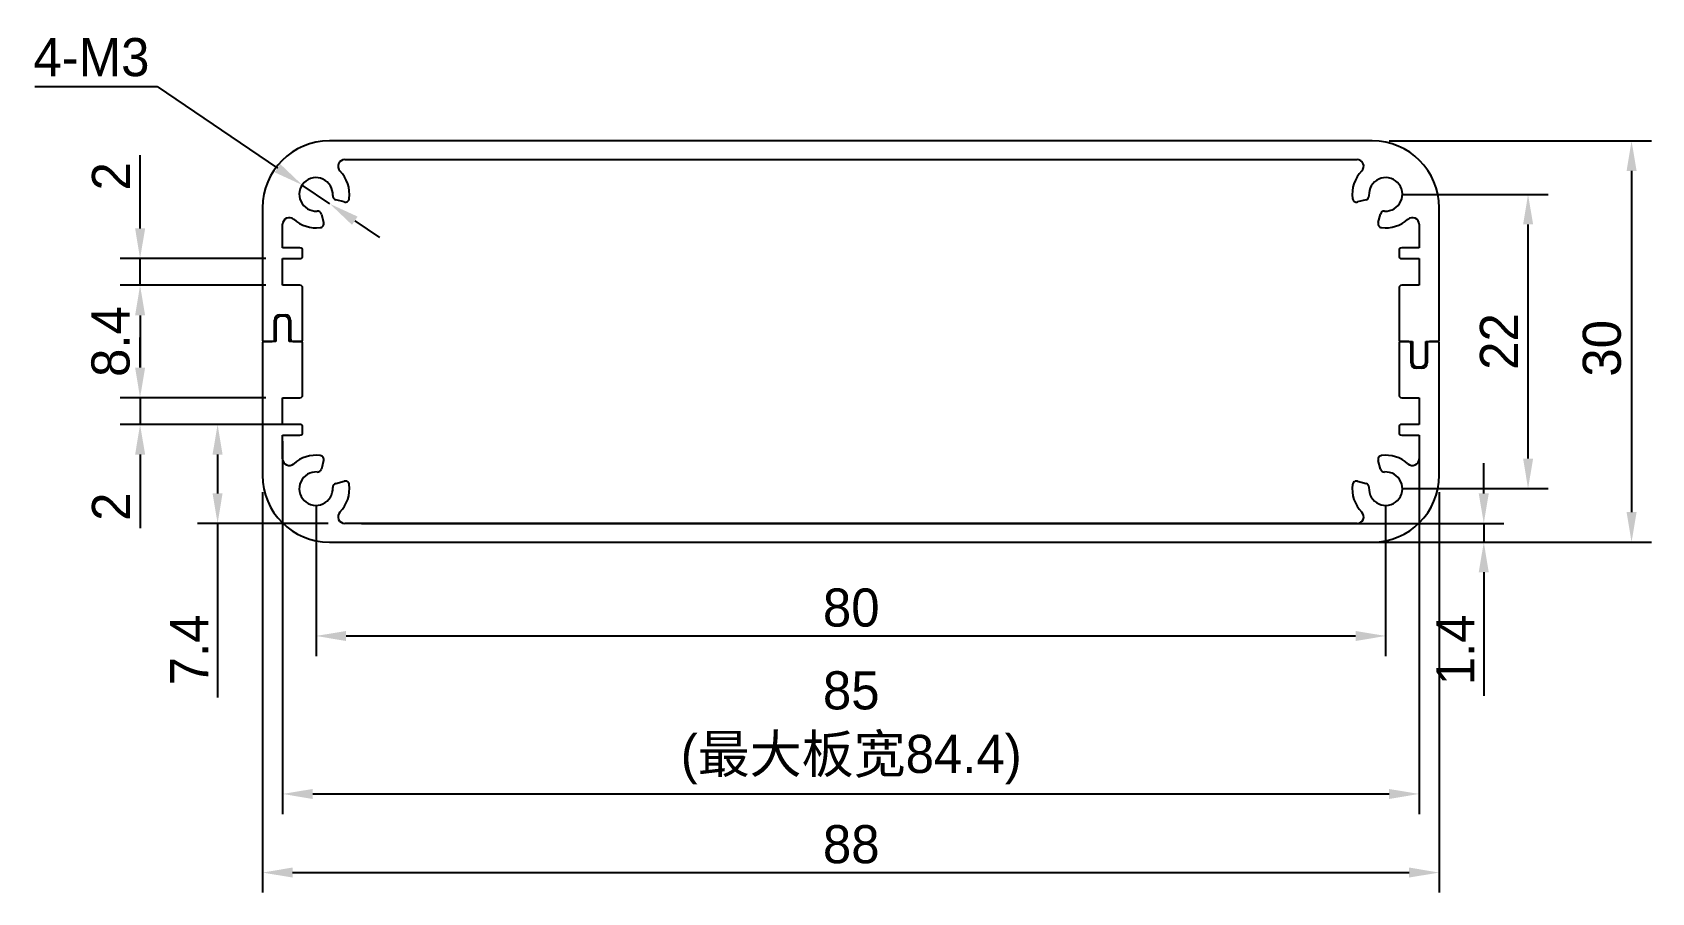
# Model space of a CAD drawing. Header units: millimetres. Extents: x 18853 to 18974, y -3973 to -3909.
import ezdxf

# ---------------------------------------------------------------- set-up
doc = ezdxf.new("R2010")
doc.units = ezdxf.units.MM
doc.header["$LTSCALE"] = 0.5
doc.header["$PDMODE"] = 35
for name, color, linetype, lineweight in [('3标注', 30, 'Continuous', 9), ('标注线', 7, 'Continuous', 13), ('粗实线', 7, 'Continuous', 25)]:
    doc.layers.add(name, color=color, linetype=linetype, lineweight=lineweight)
doc.styles.get("Standard").update_dxf_attribs({"font": ''})
doc.styles.get('Standard').set_extended_font_data('思源黑体 Normal')
doc.dimstyles.new('1比1 文字2.85', dxfattribs={"dimtxt": 2.85, "dimasz": 2.25, "dimexe": 1.5, "dimexo": 1.25, "dimgap": 0.7, "dimtad": 1, "dimdec": 1, "dimdsep": 46, "dimtxsty": 'Standard', "dimcen": 1.8, "dimadec": 0, "dimazin": 0, "dimtfac": 1, "dimtdec": 1, "dimtmove": 0, "dimatfit": 3, "dimfxl": 1, "dimarcsym": 0})
doc.dimstyles.new('1比1 文字2.85直径', dxfattribs={"dimtxt": 2.85, "dimasz": 2.25, "dimexe": 1.5, "dimexo": 1.25, "dimgap": 0.7, "dimtad": 1, "dimtih": 1, "dimtoh": 1, "dimdec": 1, "dimdsep": 46, "dimtxsty": 'Standard', "dimcen": 1.8, "dimadec": 0, "dimazin": 0, "dimtfac": 1, "dimtdec": 1, "dimtmove": 0, "dimatfit": 3, "dimfxl": 1, "dimarcsym": 0})

# ---------------------------------------------------------------- blocks, each defined once
blk = doc.blocks.new('*D81')
at = {"layer": 'Defpoints', "color": 0, "ltscale": 0.1}
for p in [(18869.91, -3942.19), (18957.91, -3942.19), (18957.91, -3971.89)]:
    blk.add_point(p, dxfattribs=at)
at = {"layer": '标注线', "color": 0, "lineweight": -2, "ltscale": 0.1}
for p, q in [((18869.91, -3943.44), (18869.91, -3973.39)), ((18957.91, -3943.44), (18957.91, -3973.39)), ((18872.16, -3971.89), (18955.66, -3971.89))]:
    blk.add_line(p, q, dxfattribs=at)
at = {"layer": '标注线', "color": 0, "ltscale": 0.1}
for points in [[(18872.16, -3971.51), (18872.16, -3972.26), (18869.91, -3971.89)], [(18955.66, -3971.51), (18955.66, -3972.26), (18957.91, -3971.89)]]:
    blk.add_solid(points, dxfattribs=at)
at = {"layer": '标注线', "color": 0, "ltscale": 0.1, "insert": (18913.94, -3968.34), "char_height": 2.85, "attachment_point": 2}
blk.add_mtext('88', dxfattribs=at)
blk = doc.blocks.new('*D82')
at = {"layer": 'Defpoints', "color": 0, "ltscale": 0.1}
for p in [(18952.91, -3917.19), (18952.91, -3947.19), (18972.3, -3947.19)]:
    blk.add_point(p, dxfattribs=at)
at = {"layer": '标注线', "color": 0, "lineweight": -2, "ltscale": 0.1}
for p, q in [((18954.16, -3917.19), (18973.8, -3917.19)), ((18972.3, -3919.44), (18972.3, -3944.94)), ((18954.16, -3947.19), (18973.8, -3947.19))]:
    blk.add_line(p, q, dxfattribs=at)
at = {"layer": '标注线', "color": 0, "ltscale": 0.1}
for points in [[(18971.93, -3919.44), (18972.68, -3919.44), (18972.3, -3917.19)], [(18971.93, -3944.94), (18972.68, -3944.94), (18972.3, -3947.19)]]:
    blk.add_solid(points, dxfattribs=at)
at = {"layer": '标注线', "color": 0, "ltscale": 0.1, "insert": (18968.65, -3932.7), "char_height": 2.85, "attachment_point": 2, "rotation": 90}
blk.add_mtext('30', dxfattribs=at)
blk = doc.blocks.new('*D83')
at = {"layer": 'Defpoints', "color": 0, "ltscale": 0.1}
for p in [(18860.75, -3936.39), (18871.41, -3936.39), (18871.41, -3938.39)]:
    blk.add_point(p, dxfattribs=at)
at = {"layer": '标注线', "color": 0, "lineweight": -2, "ltscale": 0.1}
for p, q in [((18860.75, -3934.14), (18860.75, -3931.89)), ((18870.16, -3936.39), (18859.25, -3936.39)), ((18860.75, -3936.39), (18860.75, -3938.39)), ((18870.16, -3938.39), (18859.25, -3938.39)), ((18860.75, -3940.64), (18860.75, -3946.14))]:
    blk.add_line(p, q, dxfattribs=at)
at = {"layer": '标注线', "color": 0, "ltscale": 0.1}
for points in [[(18860.38, -3934.14), (18861.13, -3934.14), (18860.75, -3936.39)], [(18860.38, -3940.64), (18861.13, -3940.64), (18860.75, -3938.39)]]:
    blk.add_solid(points, dxfattribs=at)
at = {"layer": '标注线', "color": 0, "ltscale": 0.1, "insert": (18857.15, -3944.54), "char_height": 2.85, "attachment_point": 2, "rotation": 90}
blk.add_mtext('2', dxfattribs=at)
blk = doc.blocks.new('*D84')
at = {"layer": 'Defpoints', "color": 0, "ltscale": 0.1}
for p in [(18871.41, -3927.99), (18860.75, -3936.39), (18871.41, -3936.39)]:
    blk.add_point(p, dxfattribs=at)
at = {"layer": '标注线', "color": 0, "lineweight": -2, "ltscale": 0.1}
for p, q in [((18870.16, -3927.99), (18859.25, -3927.99)), ((18860.75, -3930.24), (18860.75, -3934.14)), ((18870.16, -3936.39), (18859.25, -3936.39))]:
    blk.add_line(p, q, dxfattribs=at)
at = {"layer": '标注线', "color": 0, "ltscale": 0.1}
for points in [[(18860.38, -3930.24), (18861.13, -3930.24), (18860.75, -3927.99)], [(18860.38, -3934.14), (18861.13, -3934.14), (18860.75, -3936.39)]]:
    blk.add_solid(points, dxfattribs=at)
at = {"layer": '标注线', "color": 0, "ltscale": 0.1, "insert": (18857.11, -3932.19), "char_height": 2.85, "attachment_point": 2, "rotation": 90}
blk.add_mtext('8.4', dxfattribs=at)
blk = doc.blocks.new('*D85')
at = {"layer": 'Defpoints', "color": 0, "ltscale": 0.1}
for p in [(18860.75, -3925.99), (18871.41, -3925.99), (18871.41, -3927.99)]:
    blk.add_point(p, dxfattribs=at)
at = {"layer": '标注线', "color": 0, "lineweight": -2, "ltscale": 0.1}
for p, q in [((18860.75, -3923.74), (18860.75, -3918.25)), ((18870.16, -3925.99), (18859.25, -3925.99)), ((18860.75, -3927.99), (18860.75, -3925.99)), ((18870.16, -3927.99), (18859.25, -3927.99)), ((18860.75, -3930.24), (18860.75, -3932.49))]:
    blk.add_line(p, q, dxfattribs=at)
at = {"layer": '标注线', "color": 0, "ltscale": 0.1}
for points in [[(18860.38, -3923.74), (18861.13, -3923.74), (18860.75, -3925.99)], [(18860.38, -3930.24), (18861.13, -3930.24), (18860.75, -3927.99)]]:
    blk.add_solid(points, dxfattribs=at)
at = {"layer": '标注线', "color": 0, "ltscale": 0.1, "insert": (18857.15, -3919.84), "char_height": 2.85, "attachment_point": 2, "rotation": 90}
blk.add_mtext('2', dxfattribs=at)
blk = doc.blocks.new('*D86')
at = {"layer": 'Defpoints', "color": 0, "ltscale": 0.1}
for p in [(18872.71, -3938.39), (18866.55, -3945.79), (18876.06, -3945.79)]:
    blk.add_point(p, dxfattribs=at)
at = {"layer": '标注线', "color": 0, "lineweight": -2, "ltscale": 0.1}
for p, q in [((18871.46, -3938.39), (18865.05, -3938.39)), ((18866.55, -3940.64), (18866.55, -3943.54)), ((18874.81, -3945.79), (18865.05, -3945.79)), ((18866.55, -3945.79), (18866.55, -3958.79))]:
    blk.add_line(p, q, dxfattribs=at)
at = {"layer": '标注线', "color": 0, "ltscale": 0.1}
for points in [[(18866.17, -3940.64), (18866.92, -3940.64), (18866.55, -3938.39)], [(18866.17, -3943.54), (18866.92, -3943.54), (18866.55, -3945.79)]]:
    blk.add_solid(points, dxfattribs=at)
at = {"layer": '标注线', "color": 0, "ltscale": 0.1, "insert": (18863, -3955.24), "char_height": 2.85, "attachment_point": 2, "rotation": 90}
blk.add_mtext('7.4', dxfattribs=at)
blk = doc.blocks.new('*D87')
at = {"layer": 'Defpoints', "color": 0, "ltscale": 0.1}
for p in [(18876.06, -3945.79), (18874.91, -3947.19), (18961.25, -3947.19)]:
    blk.add_point(p, dxfattribs=at)
at = {"layer": '标注线', "color": 0, "lineweight": -2, "ltscale": 0.1}
for p, q in [((18961.25, -3943.54), (18961.25, -3941.29)), ((18877.31, -3945.79), (18962.75, -3945.79)), ((18961.25, -3945.79), (18961.25, -3947.19)), ((18876.16, -3947.19), (18962.75, -3947.19)), ((18961.25, -3949.44), (18961.25, -3958.68))]:
    blk.add_line(p, q, dxfattribs=at)
at = {"layer": '标注线', "color": 0, "ltscale": 0.1}
for points in [[(18960.87, -3943.54), (18961.62, -3943.54), (18961.25, -3945.79)], [(18960.87, -3949.44), (18961.62, -3949.44), (18961.25, -3947.19)]]:
    blk.add_solid(points, dxfattribs=at)
at = {"layer": '标注线', "color": 0, "ltscale": 0.1, "insert": (18957.7, -3955.24), "char_height": 2.85, "attachment_point": 2, "rotation": 90}
blk.add_mtext('1.4', dxfattribs=at)
blk = doc.blocks.new('*D88')
at = {"layer": 'Defpoints', "color": 0, "ltscale": 0.1}
for p in [(18873.91, -3943.19), (18953.91, -3943.19), (18953.91, -3954.2)]:
    blk.add_point(p, dxfattribs=at)
at = {"layer": '标注线', "color": 0, "lineweight": -2, "ltscale": 0.1}
for p, q in [((18873.91, -3944.44), (18873.91, -3955.7)), ((18953.91, -3944.44), (18953.91, -3955.7)), ((18876.16, -3954.2), (18951.66, -3954.2))]:
    blk.add_line(p, q, dxfattribs=at)
at = {"layer": '标注线', "color": 0, "ltscale": 0.1}
for points in [[(18876.16, -3953.83), (18876.16, -3954.58), (18873.91, -3954.2)], [(18951.66, -3953.83), (18951.66, -3954.58), (18953.91, -3954.2)]]:
    blk.add_solid(points, dxfattribs=at)
at = {"layer": '标注线', "color": 0, "ltscale": 0.1, "insert": (18913.94, -3950.65), "char_height": 2.85, "attachment_point": 2}
blk.add_mtext('80', dxfattribs=at)
blk = doc.blocks.new('*D89')
at = {"layer": 'Defpoints', "color": 0, "ltscale": 0.1}
for p in [(18953.91, -3921.19), (18964.56, -3921.19), (18953.91, -3943.19)]:
    blk.add_point(p, dxfattribs=at)
at = {"layer": '标注线', "color": 0, "lineweight": -2, "ltscale": 0.1}
for p, q in [((18955.16, -3921.19), (18966.06, -3921.19)), ((18964.56, -3940.94), (18964.56, -3923.44)), ((18955.16, -3943.19), (18966.06, -3943.19))]:
    blk.add_line(p, q, dxfattribs=at)
at = {"layer": '标注线', "color": 0, "ltscale": 0.1}
for points in [[(18964.19, -3923.44), (18964.94, -3923.44), (18964.56, -3921.19)], [(18964.19, -3940.94), (18964.94, -3940.94), (18964.56, -3943.19)]]:
    blk.add_solid(points, dxfattribs=at)
at = {"layer": '标注线', "color": 0, "ltscale": 0.1, "insert": (18960.96, -3932.19), "char_height": 2.85, "attachment_point": 2, "rotation": 90}
blk.add_mtext('22', dxfattribs=at)
blk = doc.blocks.new('*D90')
at = {"layer": 'Defpoints', "color": 0, "ltscale": 0.1}
for p in [(18872.88, -3920.49), (18874.95, -3921.9)]:
    blk.add_point(p, dxfattribs=at)
at = {"layer": '标注线', "color": 0, "lineweight": -2, "ltscale": 0.1}
for p, q in [((18852.88, -3913.13), (18862.03, -3913.13)), ((18862.03, -3913.13), (18871.02, -3919.23)), ((18874.95, -3921.9), (18872.88, -3920.49)), ((18876.81, -3923.16), (18878.67, -3924.42))]:
    blk.add_line(p, q, dxfattribs=at)
at = {"layer": '标注线', "color": 0, "ltscale": 0.1}
for points in [[(18871.23, -3918.92), (18870.81, -3919.54), (18872.88, -3920.49)], [(18877.02, -3922.85), (18876.6, -3923.47), (18874.95, -3921.9)]]:
    blk.add_solid(points, dxfattribs=at)
at = {"layer": '标注线', "color": 0, "ltscale": 0.1, "insert": (18857.11, -3910.95), "char_height": 2.85, "attachment_point": 5}
blk.add_mtext('4-M3', dxfattribs=at)
blk = doc.blocks.new('*D91')
at = {"layer": '3标注', "color": 0, "lineweight": -2, "ltscale": 0.1}
for p, q in [((18871.41, -3939.64), (18871.41, -3967.51)), ((18956.41, -3939.64), (18956.41, -3967.51)), ((18873.66, -3966.01), (18954.16, -3966.01))]:
    blk.add_line(p, q, dxfattribs=at)
at = {"layer": '3标注', "color": 0, "ltscale": 0.1}
for points in [[(18873.66, -3965.64), (18873.66, -3966.39), (18871.41, -3966.01)], [(18954.16, -3965.64), (18954.16, -3966.39), (18956.41, -3966.01)]]:
    blk.add_solid(points, dxfattribs=at)
at = {"layer": 'Defpoints', "color": 0, "ltscale": 0.1}
for p in [(18871.41, -3938.39), (18956.41, -3938.39), (18956.41, -3966.01)]:
    blk.add_point(p, dxfattribs=at)
at = {"layer": '3标注', "color": 0, "ltscale": 0.1, "insert": (18913.94, -3961.07), "char_height": 2.85, "attachment_point": 5}
blk.add_mtext('85\\P(最大板宽84.4)', dxfattribs=at)

msp = doc.modelspace()

# ---------------------------------------------------------------- linework, layer by layer
at = {"layer": '粗实线'}
for p, q in [((18952.91, -3917.19), (18874.91, -3917.19)), ((18876.06, -3918.59), (18951.77, -3918.59)), ((18869.91, -3922.19), (18869.91, -3932.09)), ((18876.02, -3921.76), (18875.38, -3921.59)), ((18952.44, -3921.59), (18951.81, -3921.76)), ((18957.91, -3932.09), (18957.91, -3922.19)), ((18871.41, -3925.19), (18871.41, -3923.43)), ((18874.31, -3922.66), (18874.48, -3923.3)), ((18953.35, -3923.3), (18953.52, -3922.66)), ((18956.41, -3923.43), (18956.41, -3925.19)), ((18872.71, -3925.19), (18871.41, -3925.19)), ((18871.41, -3925.99), (18872.71, -3925.99)), ((18871.41, -3927.99), (18871.41, -3925.99)), ((18872.91, -3925.79), (18872.91, -3925.39)), ((18954.91, -3925.39), (18954.91, -3925.79)), ((18956.41, -3925.19), (18955.11, -3925.19)), ((18955.11, -3925.99), (18956.41, -3925.99)), ((18956.41, -3925.99), (18956.41, -3927.99)), ((18872.71, -3927.99), (18871.41, -3927.99)), ((18872.91, -3932.09), (18872.91, -3928.19)), ((18954.91, -3928.19), (18954.91, -3932.09)), ((18956.41, -3927.99), (18955.11, -3927.99)), ((18870.81, -3931.99), (18870.81, -3930.59)), ((18870.91, -3930.69), (18870.91, -3932.19)), ((18871.21, -3930.19), (18871.61, -3930.19)), ((18871.51, -3930.29), (18871.31, -3930.29)), ((18871.91, -3932.19), (18871.91, -3930.69)), ((18872.01, -3930.59), (18872.01, -3931.99)), ((18870.01, -3932.19), (18870.61, -3932.19)), ((18870.91, -3932.19), (18870.01, -3932.19)), ((18872.81, -3932.19), (18871.91, -3932.19)), ((18872.21, -3932.19), (18872.81, -3932.19)), ((18955.01, -3932.19), (18955.91, -3932.19)), ((18955.61, -3932.19), (18955.01, -3932.19)), ((18955.91, -3932.19), (18955.91, -3933.69)), ((18956.91, -3932.19), (18957.81, -3932.19)), ((18956.91, -3933.69), (18956.91, -3932.19)), ((18957.81, -3932.19), (18957.21, -3932.19)), ((18869.91, -3932.29), (18869.91, -3942.19)), ((18872.91, -3936.19), (18872.91, -3932.29)), ((18954.91, -3932.29), (18954.91, -3936.19)), ((18955.81, -3933.79), (18955.81, -3932.39)), ((18957.01, -3932.39), (18957.01, -3933.79)), ((18957.91, -3942.19), (18957.91, -3932.29)), ((18956.61, -3934.19), (18956.21, -3934.19)), ((18956.31, -3934.09), (18956.51, -3934.09)), ((18871.41, -3936.39), (18872.71, -3936.39)), ((18871.41, -3938.39), (18871.41, -3936.39)), ((18955.11, -3936.39), (18956.41, -3936.39)), ((18956.41, -3936.39), (18956.41, -3938.39)), ((18872.71, -3938.39), (18871.41, -3938.39)), ((18871.41, -3939.19), (18872.71, -3939.19)), ((18871.41, -3940.96), (18871.41, -3939.19)), ((18872.91, -3938.99), (18872.91, -3938.59)), ((18954.91, -3938.59), (18954.91, -3938.99)), ((18956.41, -3938.39), (18955.11, -3938.39)), ((18955.11, -3939.19), (18956.41, -3939.19)), ((18956.41, -3939.19), (18956.41, -3940.96)), ((18874.48, -3941.09), (18874.31, -3941.73)), ((18953.52, -3941.73), (18953.35, -3941.09)), ((18875.38, -3942.8), (18876.02, -3942.63)), ((18951.81, -3942.63), (18952.44, -3942.8)), ((18951.77, -3945.79), (18876.06, -3945.79)), ((18874.91, -3947.19), (18952.91, -3947.19))]:
    msp.add_line(p, q, dxfattribs=at)
for centre, radius, start, end in [((18874.91, -3922.19), 5, 90, 180), ((18952.91, -3922.19), 5, 0, 90), ((18876.06, -3919.09), 0.5, 90, 224.427), ((18951.77, -3919.09), 0.5, 315.573, 90), ((18873.91, -3921.19), 1.25, 356.1599, 273.8401), ((18873.91, -3921.19), 2.5, 352.8375, 44.427), ((18953.91, -3921.19), 2.5, 135.573, 187.1625), ((18953.91, -3921.19), 1.25, 266.1599, 183.8401), ((18875.46, -3921.3), 0.3, 176.1599, 255), ((18952.37, -3921.3), 0.3, 285, 3.8401), ((18874.02, -3922.74), 0.3, 15, 93.8401), ((18876.1, -3921.47), 0.3, 255, 352.8375), ((18951.73, -3921.47), 0.3, 187.1625, 285), ((18953.81, -3922.74), 0.3, 86.1599, 165), ((18871.91, -3923.43), 0.5, 48.1897, 180), ((18873.91, -3921.19), 2.5, 228.1897, 277.1625), ((18874.19, -3923.38), 0.3, 277.1625, 15), ((18953.64, -3923.38), 0.3, 165, 262.8375), ((18953.91, -3921.19), 2.5, 262.8375, 311.8103), ((18955.91, -3923.43), 0.5, 0, 131.8103), ((18872.71, -3925.39), 0.2, 0, 90), ((18872.71, -3925.79), 0.2, 270, 0), ((18955.11, -3925.39), 0.2, 90, 180), ((18955.11, -3925.79), 0.2, 180, 270), ((18872.71, -3928.19), 0.2, 0, 90), ((18955.11, -3928.19), 0.2, 90, 180), ((18871.21, -3930.59), 0.4, 90, 180), ((18871.31, -3930.69), 0.4, 90, 180), ((18871.51, -3930.69), 0.4, 0, 90), ((18871.61, -3930.59), 0.4, 0, 90), ((18870.01, -3932.09), 0.1, 180, 270), ((18870.01, -3932.29), 0.1, 90, 180), ((18870.61, -3931.99), 0.2, 270, 0), ((18872.21, -3931.99), 0.2, 180, 270), ((18872.81, -3932.09), 0.1, 270, 0), ((18872.81, -3932.29), 0.1, 0, 90), ((18955.01, -3932.09), 0.1, 180, 270), ((18955.01, -3932.29), 0.1, 90, 180), ((18955.61, -3932.39), 0.2, 0, 90), ((18957.21, -3932.39), 0.2, 90, 180), ((18957.81, -3932.09), 0.1, 270, 0), ((18957.81, -3932.29), 0.1, 0, 90), ((18956.21, -3933.79), 0.4, 180, 270), ((18956.31, -3933.69), 0.4, 180, 270), ((18956.51, -3933.69), 0.4, 270, 0), ((18956.61, -3933.79), 0.4, 270, 0), ((18872.71, -3936.19), 0.2, 270, 0), ((18955.11, -3936.19), 0.2, 180, 270), ((18872.71, -3938.59), 0.2, 0, 90), ((18872.71, -3938.99), 0.2, 270, 0), ((18955.11, -3938.59), 0.2, 90, 180), ((18955.11, -3938.99), 0.2, 180, 270), ((18873.91, -3943.19), 2.5, 82.8375, 131.8103), ((18874.19, -3941.01), 0.3, 345, 82.8375), ((18953.64, -3941.01), 0.3, 97.1625, 195), ((18953.91, -3943.19), 2.5, 48.1897, 97.1625), ((18871.91, -3940.96), 0.5, 180, 311.8103), ((18873.91, -3943.19), 1.25, 86.1599, 3.8401), ((18874.02, -3941.65), 0.3, 266.1599, 345), ((18953.91, -3943.19), 1.25, 176.1599, 93.8401), ((18953.81, -3941.65), 0.3, 195, 273.8401), ((18955.91, -3940.96), 0.5, 228.1897, 0), ((18874.91, -3942.19), 5, 180, 270), ((18875.46, -3943.09), 0.3, 105, 183.8401), ((18873.91, -3943.19), 2.5, 315.573, 7.1625), ((18876.1, -3942.92), 0.3, 7.1625, 105), ((18953.91, -3943.19), 2.5, 172.8375, 224.427), ((18951.73, -3942.92), 0.3, 75, 172.8375), ((18952.37, -3943.09), 0.3, 356.1599, 75), ((18952.91, -3942.19), 5, 270, 0), ((18876.06, -3945.29), 0.5, 135.573, 270), ((18951.77, -3945.29), 0.5, 270, 44.427)]:
    msp.add_arc(centre, radius, start, end, dxfattribs=at)

# ---------------------------------------------------------------- dimensions: what is measured, and where the dimension line sits
at = {"layer": '3标注', "ltscale": 0.1}
dim = msp.add_linear_dim(base=(18956.41, -3966.01), p1=(18871.41, -3938.39), p2=(18956.41, -3938.39), text='<>\\P(最大板宽84.4)', dimstyle='1比1 文字2.85', dxfattribs=at)
dim.commit()
dim.dimension.update_dxf_attribs({"geometry": '*D91', "text_midpoint": (18913.94, -3966.01), "dimtype": 160})
at = {"layer": '标注线', "ltscale": 0.1}
dim = msp.add_diameter_dim_2p(p1=(18874.95, -3921.9), p2=(18872.88, -3920.49), text='4-M3', dimstyle='1比1 文字2.85直径', dxfattribs=at)
dim.commit()
dim.dimension.update_dxf_attribs({"geometry": '*D90', "text_midpoint": (18857.11, -3913.13), "dimtype": 163})
for base, p1, p2, picture, middle in [((18972.3, -3947.19), (18952.91, -3917.19), (18952.91, -3947.19), '*D82', (18972.3, -3932.7)), ((18860.75, -3925.99), (18871.41, -3927.99), (18871.41, -3925.99), '*D85', (18860.75, -3919.84)), ((18964.56, -3921.19), (18953.91, -3943.19), (18953.91, -3921.19), '*D89', (18964.56, -3932.19)), ((18860.75, -3936.39), (18871.41, -3927.99), (18871.41, -3936.39), '*D84', (18860.75, -3932.19)), ((18860.75, -3936.39), (18871.41, -3938.39), (18871.41, -3936.39), '*D83', (18860.75, -3944.54)), ((18866.55, -3945.79), (18872.71, -3938.39), (18876.06, -3945.79), '*D86', (18866.55, -3955.24)), ((18961.25, -3947.19), (18876.06, -3945.79), (18874.91, -3947.19), '*D87', (18961.25, -3955.24))]:
    dim = msp.add_linear_dim(base=base, p1=p1, p2=p2, angle=90, dimstyle='1比1 文字2.85', dxfattribs=at)
    dim.commit()
    dim.dimension.update_dxf_attribs({"geometry": picture, "text_midpoint": middle, "dimtype": 160})
for base, p1, p2, picture, middle in [((18957.91, -3971.89), (18869.91, -3942.19), (18957.91, -3942.19), '*D81', (18913.94, -3971.89)), ((18953.91, -3954.2), (18873.91, -3943.19), (18953.91, -3943.19), '*D88', (18913.94, -3954.2))]:
    dim = msp.add_linear_dim(base=base, p1=p1, p2=p2, dimstyle='1比1 文字2.85', dxfattribs=at)
    dim.commit()
    dim.dimension.update_dxf_attribs({"geometry": picture, "text_midpoint": middle, "dimtype": 160})

doc.saveas('drawing.dxf')
